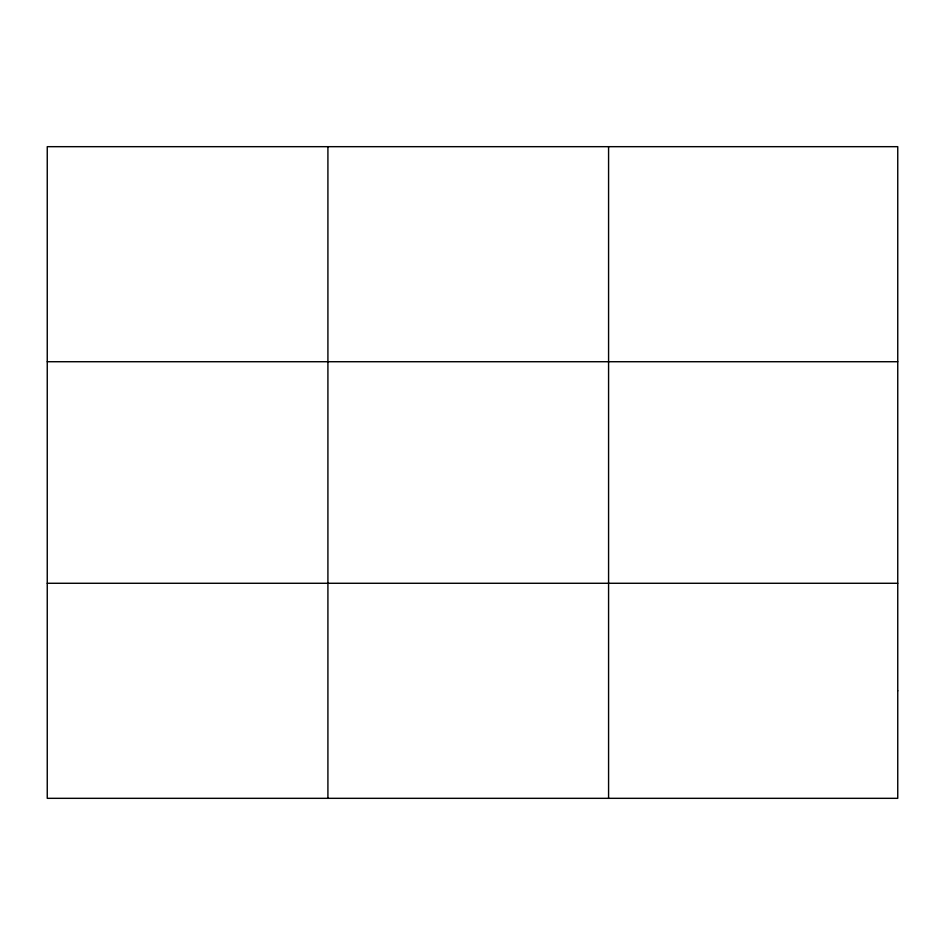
<?xml version="1.0" encoding="UTF-8"?>
<svg xmlns="http://www.w3.org/2000/svg" width="945" height="945" viewBox="0 0 945 945"><rect width="100%" height="100%" fill="white"/><g stroke="black" fill="none" stroke-linecap="round" stroke-linejoin="round"><path stroke-width="1.42" d="M327.915 798.324L327.915 146.676M608.58 798.324L608.58 146.676M47.25 361.722L897.75 361.722M47.25 583.278L897.75 583.278M897.75 690.795L897.75 798.324L47.25 798.324L47.25 146.676L897.75 146.676L897.75 690.795"/></g></svg>
